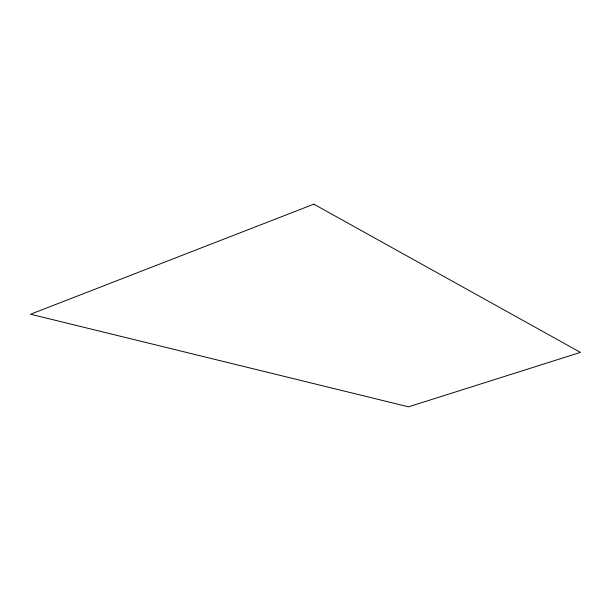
<?xml version="1.0" encoding="UTF-8"?>
<svg xmlns="http://www.w3.org/2000/svg" width="611" height="611" viewBox="0 0 611 611"><rect width="100%" height="100%" fill="white"/><g stroke="black" fill="none" stroke-linecap="round" stroke-linejoin="round"><path stroke-width="0.92" d="M313.84 204.166L30.55 314.23L408.522 406.834L580.45 352.394L313.84 204.166"/></g></svg>
